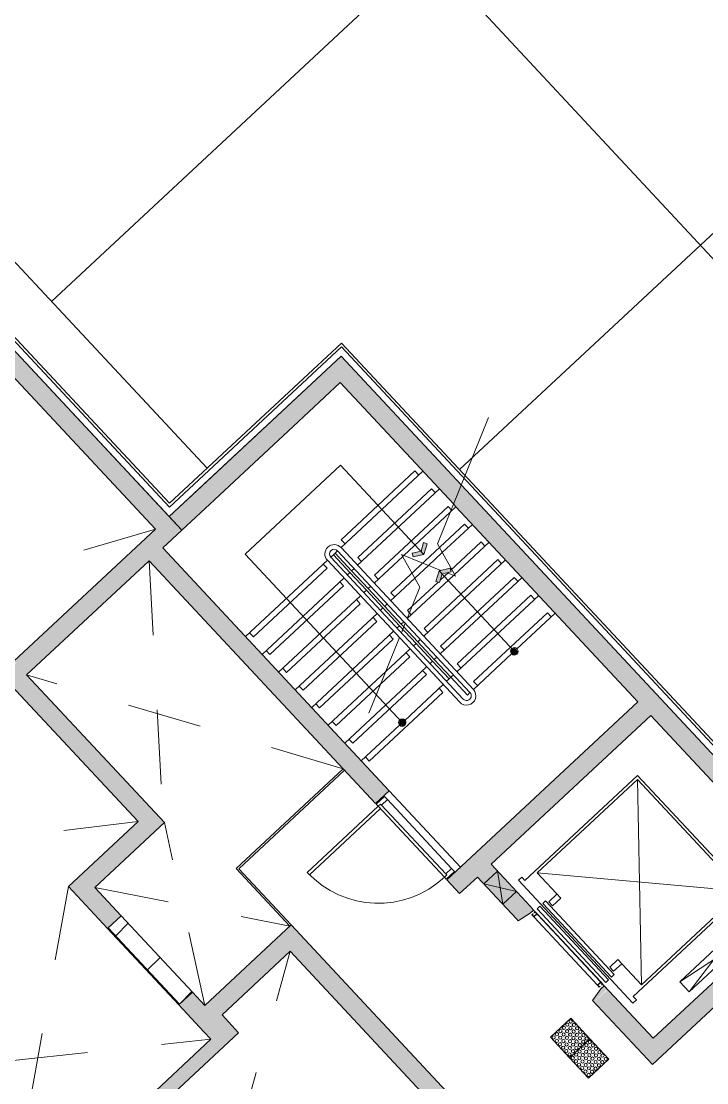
# Model space of a CAD drawing. Header units: millimetres. Extents: x -71377 to 516042, y -145869 to 441446.
# Drawn here: x 230359 to 237707, y 132414 to 143795 of the extents above; entities that cross this region are included whole.
import ezdxf

# ---------------------------------------------------------------- set-up
doc = ezdxf.new("R2010")
doc.units = ezdxf.units.MM
doc.header["$LTSCALE"] = 1000
doc.linetypes.add('_점선_S_', pattern=[1.6, 0.8, -0.8])
doc.linetypes.add('_점선_XS_', pattern=[1.15, 0.6, -0.55])
for name, color, linetype, lineweight in [('06', 6, 'Continuous', 5), ('A-detl', 7, 'Continuous', 5), ('A-door', 4, 'Continuous', 5), ('A-door-hdln', 8, 'Continuous', 5), ('A-fnsh', 5, 'Continuous', 5), ('A-furn-hdln', 8, '_점선_XS_', 5), ('A-hat', 251, 'Continuous', 5), ('A-insu', 251, 'Continuous', 5), ('A-mark-k', 7, 'Continuous', 5), ('A-strs', 7, 'Continuous', 5), ('A_bwall', 3, 'Continuous', 5), ('A_cwall', 2, 'Continuous', 5), ('A_fnsh-4', 4, 'Continuous', 5), ('AA_난간', 7, 'Continuous', 9), ('AA_논슬립', 252, 'Continuous', 5), ('AA_오픈', 8, '_점선_S_', 5), ('AA_점형블럭', 8, 'Continuous', 5), ('elev', 4, 'Continuous', 5), ('조경라인_dwg', 8, 'Continuous', 5)]:
    doc.layers.add(name, color=color, linetype=linetype, lineweight=lineweight)

# ---------------------------------------------------------------- blocks, each defined once
blk = doc.blocks.new('EV_15인승 - EV_15인승_1060x2100-6900322-지반층 배치도')
at = {"layer": 'A-furn-hdln'}
for p, q in [((950, 100), (950, -100)), ((1250, 100), (1250, -100))]:
    blk.add_line(p, q, dxfattribs=at)
at = {"layer": 'elev'}
for p, q in [((1250, 100), (950, -100)), ((1250, -100), (950, 100)), ((-405, -65), (-405, -50)), ((-405, -50), (-375, -50)), ((-402, -65), (-405, -65)), ((-405, -100), (-405, -85)), ((-405, -85), (-402, -85)), ((-375, -100), (-405, -100)), ((-378, -53), (-402, -53)), ((-402, -53), (-402, -65)), ((-402, -85), (-402, -97)), ((-402, -97), (-378, -97)), ((-378, -97), (-378, -53)), ((-375, -50), (625, -50)), ((-375, -50), (-375, -100)), ((-375, -100), (625, -100)), ((625, -50), (655, -50)), ((625, -50), (625, -100)), ((655, -100), (625, -100)), ((652, -53), (628, -53)), ((628, -53), (628, -97)), ((628, -97), (652, -97)), ((652, -65), (652, -53)), ((655, -65), (652, -65)), ((652, -97), (652, -85)), ((652, -85), (655, -85)), ((655, -50), (655, -65)), ((655, -85), (655, -100)), ((1025, -198), (-775, -198)), ((-775, -198), (-775, -248)), ((665, -135), (-415, -135)), ((-415, -135), (-415, -175)), ((-415, -175), (665, -175)), ((665, -219), (-415, -219)), ((-415, -219), (-415, -259)), ((665, -175), (665, -135)), ((665, -259), (665, -219)), ((1025, -248), (1025, -198)), ((-775, -248), (-725, -248)), ((-725, -248), (-725, -1898)), ((-415, -259), (665, -259)), ((-325, -278), (-385, -278)), ((-385, -278), (-385, -398)), ((-325, -398), (-325, -278)), ((635, -278), (575, -278)), ((575, -278), (575, -398)), ((635, -398), (635, -278)), ((975, -1898), (975, -248)), ((975, -248), (1025, -248)), ((-695, -1868), (-695, -398)), ((-695, -398), (-325, -398)), ((945, -398), (-695, -1868)), ((-695, -398), (945, -1868)), ((575, -398), (945, -398)), ((945, -398), (945, -1868)), ((-1100, -720), (-950, -720)), ((-950, -1580), (-1100, -720)), ((-1100, -1580), (-950, -720)), ((-1100, -1580), (-1100, -720)), ((-950, -720), (-950, -1580)), ((-950, -1580), (-1100, -1580)), ((-725, -1898), (975, -1898)), ((945, -1868), (-695, -1868))]:
    blk.add_line(p, q, dxfattribs=at)
blk = doc.blocks.new('외여닫이문 - _A_FSD_11x21_씰FL_20_레버형_-7572651-지반층 배치도')
at = {"layer": 'A-door'}
for p, q in [((485, 100), (485, 1140)), ((485, 1140), (520, 1140)), ((520, 100), (520, 1140)), ((-520, 100), (-550, 100)), ((-550, 100), (-550, -20)), ((-520, 65), (-520, 100)), ((-505, 65), (-520, 65)), ((-505, -20), (-505, 65)), ((485, 100), (520, 100)), ((520, 65), (505, 65)), ((505, 65), (505, -20)), ((520, 100), (520, 65)), ((550, 100), (520, 100)), ((550, -20), (550, 100)), ((-550, -20), (-505, -20)), ((505, -20), (550, -20))]:
    blk.add_line(p, q, dxfattribs=at)
at = {"layer": 'A-door-hdln'}
for p, q in [((520, 100), (-520, 100)), ((505, 65), (-505, 65)), ((505, -20), (-505, -20))]:
    blk.add_line(p, q, dxfattribs=at)
blk.add_arc((520, 100), 1040, 90, 180, dxfattribs=at)
blk = doc.blocks.new('점자블럭_원형_개수_ - 점자블럭_원형_개수_-4199367-지반층 배치도')
at = {"layer": 'AA_점형블럭'}
for p, q in [((300, 300), (0, 300)), ((0, 300), (0, 0)), ((300, 0), (300, 300)), ((600, 300), (300, 300)), ((300, 300), (300, 0)), ((600, 0), (600, 300)), ((0, 0), (300, 0)), ((300, 0), (600, 0))]:
    blk.add_line(p, q, dxfattribs=at)
for centre, start, end in [((25, 275), 360, 180), ((25, 275), 45, 180), ((25, 275), 360, 180), ((25, 275), 45, 180), ((25, 275), 180, 360), ((25, 275), 180, 225), ((25, 275), 180, 360), ((25, 275), 180, 225), ((25, 225), 360, 180), ((25, 225), 45, 180), ((25, 225), 0, 180), ((25, 225), 45, 180), ((25, 275), 255, 330), ((25, 275), 255, 330), ((75, 275), 0, 180), ((75, 275), 0, 180), ((75, 275), 0, 180), ((75, 275), 0, 180), ((75, 275), 180, 360), ((75, 275), 180, 360), ((75, 275), 180, 360), ((75, 275), 180, 360), ((75, 225), 0, 180), ((75, 225), 0, 180), ((75, 225), 0, 180), ((75, 225), 0, 180), ((125, 275), 0, 180), ((125, 275), 0, 180), ((125, 275), 360, 180), ((125, 275), 0, 180), ((125, 275), 180, 360), ((125, 275), 180, 360), ((125, 275), 180, 360), ((125, 275), 180, 360), ((125, 225), 360, 180), ((125, 225), 0, 180), ((125, 225), 360, 180), ((125, 225), 0, 180), ((175, 275), 360, 180), ((175, 275), 0, 180), ((175, 275), 360, 180), ((175, 275), 0, 180), ((175, 275), 180, 360), ((175, 275), 180, 360), ((175, 275), 180, 360), ((175, 275), 180, 360), ((175, 225), 360, 180), ((175, 225), 0, 180), ((175, 225), 360, 180), ((175, 225), 0, 180), ((225, 275), 360, 180), ((225, 275), 0, 180), ((225, 275), 360, 180), ((225, 275), 0, 180), ((225, 275), 180, 360), ((225, 275), 180, 360), ((225, 275), 180, 360), ((225, 275), 180, 360), ((225, 225), 0, 180), ((225, 225), 0, 180), ((225, 225), 360, 180), ((225, 225), 0, 180), ((275, 275), 0, 180), ((275, 275), 0, 180), ((275, 275), 360, 180), ((275, 275), 0, 180), ((275, 275), 180, 360), ((275, 275), 180, 360), ((275, 275), 180, 360), ((275, 275), 180, 360), ((275, 225), 360, 180), ((275, 225), 0, 180), ((275, 225), 360, 180), ((275, 225), 0, 180), ((325, 275), 360, 180), ((325, 275), 0, 180), ((325, 275), 0, 180), ((325, 275), 0, 180), ((325, 275), 180, 360), ((325, 275), 180, 360), ((325, 275), 180, 360), ((325, 275), 180, 360), ((325, 225), 360, 180), ((325, 225), 0, 180), ((325, 225), 360, 180), ((325, 225), 0, 180), ((375, 275), 0, 180), ((375, 275), 0, 180), ((375, 275), 0, 180), ((375, 275), 0, 180), ((375, 275), 180, 360), ((375, 275), 180, 360), ((375, 275), 180, 360), ((375, 275), 180, 360), ((375, 225), 360, 180), ((375, 225), 0, 180), ((375, 225), 0, 180), ((375, 225), 0, 180), ((425, 275), 0, 180), ((425, 275), 0, 180), ((425, 275), 360, 180), ((425, 275), 0, 180), ((425, 275), 180, 360), ((425, 275), 180, 360), ((425, 275), 180, 360), ((425, 275), 180, 360), ((425, 225), 0, 180), ((425, 225), 0, 180), ((425, 225), 0, 180), ((425, 225), 0, 180), ((475, 275), 0, 180), ((475, 275), 0, 180), ((475, 275), 360, 180), ((475, 275), 360, 180), ((475, 275), 180, 360), ((475, 275), 180, 360), ((475, 275), 180, 360), ((475, 275), 180, 360), ((475, 225), 360, 180), ((475, 225), 0, 180), ((475, 225), 0, 180), ((475, 225), 0, 180), ((525, 275), 0, 180), ((525, 275), 0, 180), ((525, 275), 360, 180), ((525, 275), 0, 180), ((525, 275), 180, 360), ((525, 275), 180, 360), ((525, 275), 180, 360), ((525, 275), 180, 360), ((525, 225), 360, 180), ((525, 225), 0, 180), ((525, 225), 360, 180), ((525, 225), 0, 180), ((575, 275), 0, 180), ((575, 275), 0, 180), ((575, 275), 360, 180), ((575, 275), 0, 180), ((575, 275), 180, 360), ((575, 275), 180, 360), ((575, 275), 180, 360), ((575, 275), 180, 360), ((575, 225), 360, 180), ((575, 225), 0, 180), ((575, 225), 0, 180), ((575, 225), 0, 180), ((25, 225), 180, 360), ((25, 225), 180, 225), ((25, 225), 180, 360), ((25, 225), 180, 225), ((25, 175), 360, 180), ((25, 175), 45, 180), ((25, 175), 360, 180), ((25, 175), 45, 180), ((25, 175), 180, 360), ((25, 175), 180, 225), ((25, 175), 180, 360), ((25, 175), 180, 225), ((25, 125), 360, 180), ((25, 125), 0, 180), ((25, 125), 360, 180), ((25, 125), 0, 180), ((25, 125), 180, 360), ((25, 125), 180, 240), ((25, 125), 180, 360), ((25, 125), 180, 240), ((25, 225), 255, 330), ((25, 225), 255, 330), ((25, 175), 255, 330), ((25, 175), 255, 330), ((25, 125), 270, 345), ((25, 125), 270, 345), ((75, 225), 180, 360), ((75, 225), 180, 360), ((75, 225), 180, 360), ((75, 225), 180, 360), ((75, 175), 0, 180), ((75, 175), 0, 180), ((75, 175), 0, 180), ((75, 175), 0, 180), ((75, 175), 180, 360), ((75, 175), 180, 360), ((75, 175), 180, 360), ((75, 175), 180, 360), ((75, 125), 360, 180), ((75, 125), 0, 180), ((75, 125), 0, 180), ((75, 125), 0, 180), ((75, 125), 180, 360), ((75, 125), 180, 360), ((75, 125), 180, 360), ((75, 125), 180, 360), ((125, 175), 360, 180), ((125, 175), 180, 360), ((125, 225), 180, 360), ((125, 225), 180, 360), ((125, 225), 180, 360), ((125, 225), 180, 360), ((125, 175), 0, 180), ((125, 175), 360, 180), ((125, 175), 0, 180), ((125, 175), 180, 360), ((125, 175), 180, 360), ((125, 175), 180, 360), ((125, 125), 360, 180), ((125, 125), 0, 180), ((125, 125), 360, 180), ((125, 125), 0, 180), ((125, 125), 180, 360), ((125, 125), 180, 360), ((125, 125), 180, 360), ((125, 125), 180, 360), ((175, 225), 180, 360), ((175, 225), 180, 360), ((175, 225), 180, 360), ((175, 225), 180, 360), ((175, 175), 360, 180), ((175, 175), 0, 180), ((175, 175), 360, 180), ((175, 175), 0, 180), ((175, 175), 180, 360), ((175, 175), 180, 360), ((175, 175), 180, 360), ((175, 175), 180, 360), ((175, 125), 360, 180), ((175, 125), 0, 180), ((175, 125), 360, 180), ((175, 125), 0, 180), ((175, 125), 180, 360), ((175, 125), 180, 360), ((175, 125), 180, 360), ((175, 125), 180, 360), ((225, 125), 0, 180), ((225, 125), 180, 360), ((225, 225), 180, 360), ((225, 225), 180, 360), ((225, 225), 180, 360), ((225, 225), 180, 360), ((225, 175), 360, 180), ((225, 175), 0, 180), ((225, 175), 360, 180), ((225, 175), 0, 180), ((225, 175), 180, 360), ((225, 175), 180, 360), ((225, 175), 180, 360), ((225, 175), 180, 360), ((225, 125), 360, 180), ((225, 125), 0, 180), ((225, 125), 360, 180), ((225, 125), 180, 360), ((225, 125), 180, 360), ((225, 125), 180, 360), ((275, 125), 360, 180), ((275, 125), 0, 180), ((275, 225), 180, 360), ((275, 225), 180, 360), ((275, 225), 180, 360), ((275, 225), 180, 360), ((275, 175), 360, 180), ((275, 175), 0, 180), ((275, 175), 0, 180), ((275, 175), 0, 180), ((275, 175), 180, 360), ((275, 175), 180, 360), ((275, 175), 180, 360), ((275, 175), 180, 360), ((275, 125), 0, 180), ((275, 125), 0, 180), ((275, 125), 180, 360), ((275, 125), 180, 360), ((275, 125), 180, 360), ((275, 125), 180, 360), ((325, 175), 0, 180), ((325, 175), 180, 360), ((325, 125), 0, 180), ((325, 125), 15, 180), ((325, 125), 180, 360), ((325, 225), 180, 360), ((325, 225), 180, 360), ((325, 225), 180, 360), ((325, 225), 180, 360), ((325, 175), 0, 180), ((325, 175), 0, 180), ((325, 175), 0, 180), ((325, 175), 180, 360), ((325, 175), 180, 360), ((325, 175), 180, 360), ((325, 125), 360, 180), ((325, 125), 15, 180), ((325, 125), 180, 360), ((325, 125), 180, 270), ((325, 125), 180, 270), ((325, 125), 300, 330), ((325, 125), 300, 330), ((375, 175), 0, 180), ((375, 175), 0, 180), ((375, 125), 0, 180), ((375, 125), 360, 180), ((375, 125), 180, 270), ((375, 225), 180, 360), ((375, 225), 180, 360), ((375, 225), 180, 360), ((375, 225), 180, 360), ((375, 175), 0, 180), ((375, 175), 0, 180), ((375, 175), 180, 360), ((375, 175), 180, 360), ((375, 175), 180, 360), ((375, 175), 180, 360), ((375, 125), 15, 180), ((375, 125), 15, 180), ((375, 125), 180, 360), ((375, 125), 180, 270), ((375, 125), 180, 360), ((375, 125), 300, 330), ((375, 125), 300, 330), ((425, 175), 0, 180), ((425, 175), 0, 180), ((425, 125), 0, 180), ((425, 125), 15, 180), ((425, 125), 0, 180), ((425, 125), 180, 360), ((425, 225), 180, 360), ((425, 225), 180, 360), ((425, 225), 180, 360), ((425, 225), 180, 360), ((425, 175), 0, 180), ((425, 175), 360, 180), ((425, 175), 180, 360), ((425, 175), 180, 360), ((425, 175), 180, 360), ((425, 175), 180, 360), ((425, 125), 15, 180), ((425, 125), 180, 270), ((425, 125), 180, 360), ((425, 125), 180, 270), ((425, 125), 300, 330), ((425, 125), 300, 330), ((475, 175), 180, 360), ((475, 225), 180, 360), ((475, 225), 180, 360), ((475, 225), 180, 360), ((475, 225), 180, 360), ((475, 175), 0, 180), ((475, 175), 0, 180), ((475, 175), 360, 180), ((475, 175), 0, 180), ((475, 175), 180, 360), ((475, 175), 180, 360), ((475, 175), 180, 360), ((475, 125), 360, 180), ((475, 125), 15, 180), ((475, 125), 360, 180), ((475, 125), 15, 180), ((475, 125), 180, 360), ((475, 125), 180, 270), ((475, 125), 180, 360), ((475, 125), 180, 270), ((475, 125), 300, 330), ((475, 125), 300, 330), ((525, 125), 180, 360), ((525, 125), 180, 270), ((525, 225), 180, 360), ((525, 225), 180, 360), ((525, 225), 180, 360), ((525, 225), 180, 360), ((525, 175), 360, 180), ((525, 175), 0, 180), ((525, 175), 0, 180), ((525, 175), 0, 180), ((525, 175), 180, 360), ((525, 175), 180, 360), ((525, 175), 180, 360), ((525, 175), 180, 360), ((525, 125), 0, 180), ((525, 125), 15, 180), ((525, 125), 0, 180), ((525, 125), 15, 180), ((525, 125), 180, 360), ((525, 125), 180, 270), ((525, 125), 300, 330), ((525, 125), 300, 330), ((575, 125), 180, 270), ((575, 225), 180, 360), ((575, 225), 180, 360), ((575, 225), 180, 360), ((575, 225), 180, 360), ((575, 175), 360, 180), ((575, 175), 0, 180), ((575, 175), 0, 180), ((575, 175), 0, 180), ((575, 175), 180, 360), ((575, 175), 180, 360), ((575, 175), 180, 360), ((575, 175), 180, 360), ((575, 125), 0, 180), ((575, 125), 15, 180), ((575, 125), 360, 180), ((575, 125), 15, 180), ((575, 125), 180, 360), ((575, 125), 180, 270), ((575, 125), 180, 360), ((575, 125), 300, 330), ((575, 125), 300, 330), ((25, 25), 360, 180), ((25, 25), 0, 180), ((25, 25), 360, 180), ((25, 25), 0, 180), ((25, 25), 180, 360), ((25, 25), 180, 360), ((25, 25), 180, 360), ((25, 25), 180, 360), ((25, 75), 360, 180), ((25, 75), 0, 180), ((25, 75), 360, 180), ((25, 75), 0, 180), ((25, 75), 180, 360), ((25, 75), 180, 345), ((25, 75), 180, 360), ((25, 75), 180, 345), ((75, 25), 360, 180), ((75, 25), 0, 180), ((75, 25), 0, 180), ((75, 25), 0, 180), ((75, 25), 180, 360), ((75, 25), 180, 360), ((75, 25), 180, 360), ((75, 25), 180, 360), ((75, 75), 360, 180), ((75, 75), 0, 180), ((75, 75), 360, 180), ((75, 75), 0, 180), ((75, 75), 180, 360), ((75, 75), 180, 360), ((75, 75), 180, 360), ((75, 75), 180, 360), ((125, 25), 360, 180), ((125, 25), 0, 180), ((125, 25), 360, 180), ((125, 25), 0, 180), ((125, 25), 180, 360), ((125, 25), 180, 360), ((125, 25), 180, 360), ((125, 25), 180, 360), ((125, 75), 360, 180), ((125, 75), 0, 180), ((125, 75), 360, 180), ((125, 75), 0, 180), ((125, 75), 180, 360), ((125, 75), 180, 360), ((125, 75), 180, 360), ((125, 75), 180, 360), ((175, 25), 360, 180), ((175, 25), 360, 180), ((175, 25), 180, 360), ((175, 25), 180, 360), ((175, 75), 360, 180), ((175, 75), 0, 180), ((175, 75), 360, 180), ((175, 75), 0, 180), ((175, 75), 180, 360), ((175, 75), 180, 360), ((175, 75), 180, 360), ((175, 75), 180, 360), ((175, 25), 120, 150), ((175, 25), 120, 150), ((175, 25), 210, 360), ((175, 25), 210, 360), ((175, 25), 0, 60), ((175, 25), 0, 60), ((225, 75), 360, 180), ((225, 25), 360, 180), ((225, 25), 360, 180), ((225, 25), 180, 360), ((225, 25), 180, 360), ((225, 75), 0, 180), ((225, 75), 0, 180), ((225, 75), 0, 180), ((225, 75), 180, 360), ((225, 75), 180, 360), ((225, 75), 180, 360), ((225, 75), 180, 360), ((225, 25), 120, 150), ((225, 25), 120, 150), ((225, 25), 210, 360), ((225, 25), 210, 360), ((225, 25), 0, 60), ((225, 25), 0, 60), ((275, 75), 360, 180), ((275, 25), 0, 180), ((275, 25), 0, 180), ((275, 25), 180, 360), ((275, 25), 180, 360), ((275, 75), 0, 180), ((275, 75), 0, 180), ((275, 75), 0, 180), ((275, 75), 180, 360), ((275, 75), 180, 360), ((275, 75), 180, 360), ((275, 75), 180, 360), ((275, 25), 120, 150), ((275, 25), 120, 150), ((275, 25), 210, 360), ((275, 25), 210, 360), ((275, 25), 0, 60), ((275, 25), 0, 60), ((325, 75), 180, 270), ((325, 25), 360, 180), ((325, 25), 15, 180), ((325, 25), 360, 180), ((325, 25), 15, 180), ((325, 25), 180, 360), ((325, 25), 180, 270), ((325, 25), 180, 360), ((325, 25), 180, 270), ((325, 75), 360, 180), ((325, 75), 15, 180), ((325, 75), 0, 180), ((325, 75), 15, 180), ((325, 75), 180, 360), ((325, 75), 180, 360), ((325, 75), 180, 270), ((325, 75), 300, 330), ((325, 75), 300, 330), ((325, 25), 300, 330), ((325, 25), 300, 330), ((375, 75), 180, 360), ((375, 75), 180, 270), ((375, 75), 180, 360), ((375, 25), 0, 180), ((375, 25), 15, 180), ((375, 25), 0, 180), ((375, 25), 15, 180), ((375, 25), 180, 360), ((375, 25), 180, 270), ((375, 25), 180, 360), ((375, 25), 180, 270), ((375, 75), 360, 180), ((375, 75), 15, 180), ((375, 75), 360, 180), ((375, 75), 15, 180), ((375, 75), 180, 270), ((375, 75), 300, 330), ((375, 75), 300, 330), ((375, 25), 300, 330), ((375, 25), 300, 330), ((425, 75), 0, 180), ((425, 75), 15, 180), ((425, 75), 0, 180), ((425, 75), 15, 180), ((425, 25), 0, 180), ((425, 25), 15, 180), ((425, 25), 0, 180), ((425, 25), 15, 180), ((425, 25), 180, 360), ((425, 25), 180, 270), ((425, 25), 180, 360), ((425, 25), 180, 270), ((425, 75), 180, 360), ((425, 75), 180, 270), ((425, 75), 180, 360), ((425, 75), 180, 270), ((425, 75), 300, 330), ((425, 75), 300, 330), ((425, 25), 300, 330), ((425, 25), 300, 330), ((475, 25), 360, 180), ((475, 25), 15, 180), ((475, 25), 360, 180), ((475, 25), 15, 180), ((475, 25), 180, 360), ((475, 25), 180, 270), ((475, 25), 180, 360), ((475, 25), 180, 270), ((475, 75), 0, 180), ((475, 75), 15, 180), ((475, 75), 360, 180), ((475, 75), 15, 180), ((475, 75), 180, 360), ((475, 75), 180, 270), ((475, 75), 180, 360), ((475, 75), 180, 270), ((475, 75), 300, 330), ((475, 75), 300, 330), ((475, 25), 300, 330), ((475, 25), 300, 330), ((525, 75), 15, 180), ((525, 75), 15, 180), ((525, 75), 180, 360), ((525, 25), 360, 180), ((525, 25), 15, 180), ((525, 25), 360, 180), ((525, 25), 15, 180), ((525, 25), 180, 360), ((525, 25), 180, 270), ((525, 25), 180, 360), ((525, 25), 180, 270), ((525, 75), 0, 180), ((525, 75), 0, 180), ((525, 75), 180, 360), ((525, 75), 180, 270), ((525, 75), 180, 270), ((525, 75), 300, 330), ((525, 75), 300, 330), ((525, 25), 300, 330), ((525, 25), 300, 330), ((575, 25), 0, 180), ((575, 25), 15, 180), ((575, 25), 0, 180), ((575, 25), 15, 180), ((575, 25), 180, 360), ((575, 25), 180, 270), ((575, 25), 180, 360), ((575, 25), 180, 270), ((575, 75), 0, 180), ((575, 75), 15, 180), ((575, 75), 0, 180), ((575, 75), 15, 180), ((575, 75), 180, 360), ((575, 75), 180, 270), ((575, 75), 180, 360), ((575, 75), 180, 270), ((575, 75), 300, 330), ((575, 75), 300, 330), ((575, 25), 300, 330), ((575, 25), 300, 330)]:
    blk.add_arc(centre, 17.5, start, end, dxfattribs=at)
blk = doc.blocks.new('조경라인_dwg-6847807-지반층 배치도')
at = {"layer": '06'}
blk.add_arc((235001, 136061), 10000, 35.7045, 136.7871, dxfattribs=at)
blk = doc.blocks.new('계단진행_난간_Non Slip - 계단진행_난간_Non Slip-3375518-지반층 배치도')
at = {"layer": 'AA_난간'}
for p, q in [((700, 0), (700, -2080)), ((750, -2080), (750, 0)), ((850, 0), (850, -2080)), ((900, -2080), (900, 0))]:
    blk.add_line(p, q, dxfattribs=at)
for centre, radius, start, end in [((800, 0), 100, 360, 180), ((800, 0), 50, 0, 180), ((800, -2080), 100, 180, 0), ((800, -2080), 50, 180, 0)]:
    blk.add_arc(centre, radius, start, end, dxfattribs=at)
at = {"layer": 'AA_논슬립'}
for p, q in [((-440, -60), (-440, 0)), ((960, 60), (2040, 60)), ((960, 0), (960, 60)), ((2040, 60), (2040, 0)), ((640, -60), (-440, -60)), ((640, 0), (640, -60)), ((960, -200), (2040, -200)), ((960, -260), (960, -200)), ((2040, -200), (2040, -260)), ((-440, -320), (-440, -260)), ((640, -320), (-440, -320)), ((640, -260), (640, -320)), ((-440, -580), (-440, -520)), ((640, -520), (640, -580)), ((960, -460), (2040, -460)), ((960, -520), (960, -460)), ((2040, -460), (2040, -520)), ((640, -580), (-440, -580)), ((-440, -840), (-440, -780)), ((640, -780), (640, -840)), ((960, -720), (2040, -720)), ((960, -780), (960, -720)), ((2040, -720), (2040, -780)), ((640, -840), (-440, -840)), ((960, -980), (1408, -980)), ((960, -1040), (960, -980)), ((1441, -980), (1559, -980)), ((1592, -980), (2040, -980)), ((2040, -980), (2040, -1040)), ((-440, -1100), (-440, -1040)), ((640, -1100), (-440, -1100)), ((640, -1040), (640, -1100)), ((960, -1240), (2040, -1240)), ((960, -1300), (960, -1240)), ((2040, -1240), (2040, -1300)), ((-440, -1360), (-440, -1300)), ((640, -1360), (-440, -1360)), ((640, -1300), (640, -1360)), ((-440, -1620), (-440, -1560)), ((640, -1560), (640, -1620)), ((960, -1500), (2040, -1500)), ((960, -1560), (960, -1500)), ((2040, -1500), (2040, -1560)), ((640, -1620), (-440, -1620)), ((-440, -1880), (-440, -1820)), ((640, -1820), (640, -1880)), ((960, -1760), (2040, -1760)), ((960, -1820), (960, -1760)), ((2040, -1760), (2040, -1820)), ((640, -1880), (-440, -1880)), ((960, -2020), (2040, -2020)), ((960, -2080), (960, -2020)), ((2040, -2020), (2040, -2080))]:
    blk.add_line(p, q, dxfattribs=at)
blk = doc.blocks.new('계단 경로1 - 계단 경로 _양방향_-3375517-지반층 배치도')
at = {"layer": 'A-detl', "lineweight": 9}
for points in [[(-1389, 1296), (-1329, 1400), (-1389, 1504), (-1424, 1484), (-1375, 1400), (-1424, 1316)], [(-994, 1316), (-1043, 1400), (-994, 1484), (-1029, 1504), (-1089, 1400), (-1029, 1296)], [(111, 1365), (131, 1400), (119, 1428), (63, 1428), (56, 1380), (71, 1365)], [(-130, -10), (-141, 28), (-189, 35), (-208, 10), (-189, -35), (-159, -39)]]:
    blk.add_hatch(color=256, dxfattribs=at).paths.add_polyline_path(points)
for p, q in [((-1389, 1504), (-1424, 1484)), ((-1375, 1400), (-1424, 1484)), ((-1329, 1400), (-1389, 1504)), ((-1089, 1400), (-1029, 1504)), ((-1043, 1400), (-994, 1484)), ((-1029, 1504), (-994, 1484)), ((-2639, 1400), (-1329, 1400)), ((-2639, 0), (-2639, 1400)), ((-1375, 1400), (-1424, 1316)), ((-1329, 1400), (-1389, 1296)), ((91, 1400), (-1089, 1400)), ((-1089, 1400), (-1029, 1296)), ((-1043, 1400), (-994, 1316)), ((-1389, 1296), (-1424, 1316)), ((-1029, 1296), (-994, 1316)), ((-169, 0), (-2639, 0))]:
    blk.add_line(p, q, dxfattribs=at)
for centre, start, end in [((91, 1400), 360, 180), ((91, 1400), 180, 360), ((-169, 0), 360, 180), ((-169, 0), 180, 360)]:
    blk.add_arc(centre, 40, start, end, dxfattribs=at)

msp = doc.modelspace()

# ---------------------------------------------------------------- hatches: boundary and pattern name
at = {"layer": 'A-hat'}
for points in [[(231670.1, 138485.8), (231816.3, 138622.2), (229373.3, 141242), (229227.1, 141105.6), (230927.3, 139282.4)], [(233273, 139450.2), (233923.9, 140057.2), (233787.5, 140203.5), (233136.6, 139596.5)], [(237039.4, 136423), (237185.7, 136559.4), (233923.9, 140057.2), (233777.6, 139920.8), (236969.4, 136498.1)], [(232380.7, 138618.2), (233273, 139450.2), (233136.6, 139596.5), (232244.3, 138764.5)], [(231944.5, 138484.8), (232080.9, 138338.6), (232380.7, 138618.2), (232244.3, 138764.5)], [(231798.2, 138348.4), (231944.5, 138484.8), (231816.3, 138622.2), (231670.1, 138485.8), (231764.4, 138384.7)], [(231566.6, 137859), (232080.9, 138338.6), (231944.5, 138484.8), (231430.2, 138005.3)], [(234157.7, 135407.6), (234304, 135544), (231876.1, 138147.6), (231729.8, 138011.2), (233640.3, 135962.5)], [(230417, 136787), (231566.6, 137859), (231430.2, 138005.3), (230280.6, 136933.3), (230345.1, 136864.1)], [(231610.9, 135213.5), (231757.2, 135349.9), (230301.1, 136911.3), (230154.8, 136775), (230417, 136493.8)], [(234991.6, 134513.4), (237039.4, 136423), (236969.4, 136498.1), (234921.6, 134588.5)], [(237105.8, 136351.8), (237252, 136488.2), (237185.7, 136559.4), (237039.4, 136423)], [(238981.3, 134340.6), (239127.5, 134477), (237252, 136488.2), (237105.8, 136351.8), (238860.5, 134470.1)], [(235058, 134442.2), (237105.8, 136351.8), (237039.4, 136423), (234991.6, 134513.4)], [(231147.6, 134508), (231893.6, 135203.6), (231757.2, 135349.9), (231011.2, 134654.3)], [(235248.1, 134619.5), (235667.5, 134169.7), (235813.8, 134306.1), (235394.4, 134755.9)], [(231284.3, 134068.1), (231430.6, 134204.5), (231011.2, 134654.3), (230864.9, 134517.9), (231147.6, 134214.7)], [(237123.6, 132608.3), (238981.3, 134340.6), (238844.9, 134486.8), (236987.2, 132754.6)], [(232463.8, 133096.5), (233389, 133959.2), (233252.6, 134105.5), (232327.4, 133242.8), (232422.5, 133140.8)], [(235970.7, 130897.4), (236117, 131033.8), (233389, 133959.2), (233242.7, 133822.8), (235843.5, 131033.8)], [(236987.2, 132754.6), (237133.5, 132891), (236645.9, 133413.9), (236499.6, 133277.5), (236951.2, 132793.2)], [(232317.6, 132960.1), (232463.8, 133096.5), (232194.4, 133385.4), (232054, 133242.8)], [(232494.9, 132769.9), (232688.7, 132950.7), (232511.4, 133140.8), (232317.6, 132960.1), (232473.2, 132793.2)], [(231423.5, 131770.8), (232494.9, 132769.9), (232392.6, 132879.6), (231321.2, 131880.5)]]:
    msp.add_hatch(color=256, dxfattribs=at).paths.add_polyline_path(points)
h = msp.add_hatch(color=256, dxfattribs=at)
h.paths.add_polyline_path([(236499.6, 133277.5), (236640.1, 133420), (236608.3, 133454.1), (236567.4, 133413.9), (236482.5, 133295.8)])
h.paths.add_polyline_path([(235684.6, 134151.5), (235851.3, 134265.9), (235813.8, 134306.1), (235667.6, 134169.7)])
h = msp.add_hatch(dxfattribs=at)
h.set_pattern_fill('FP_12', color=256, scale=1000, style=0, pattern_type=2)
h.set_pattern_definition([(45, (165969.5, 243949.9), (-353.5534, 353.5534), [])])
h.paths.add_polyline_path([(232055.5, 133255.8), (232194.4, 133385.4), (231430.6, 134204.5), (231291.7, 134074.9), (231764.4, 133568)])

# ---------------------------------------------------------------- linework, layer by layer
at = {"layer": 'A-fnsh'}
for p, q in [((237639.2, 141395.6), (253911.8, 156570.1)), ((231774, 147685.2), (253120.6, 124793.9)), ((230684.2, 140789.4), (234706.6, 144540.4)), ((227751.6, 143934.2), (232351.6, 139001.3)), ((237639.2, 141395.6), (235057.5, 138988.1)), ((233823.6, 135765.9), (232690, 134708.9)), ((235067.8, 134724.9), (234304, 135544)), ((236608.3, 133454.1), (235851.3, 134265.9)), ((231284.3, 134068.1), (232048.2, 133249))]:
    msp.add_line(p, q, dxfattribs=at)
at = {"layer": 'A-insu'}
for p, q in [((229236.9, 141388.3), (231944.5, 138484.8)), ((231944.5, 138484.8), (233787.5, 140203.5))]:
    msp.add_line(p, q, dxfattribs=at)
at = {"layer": 'A-mark-k'}
for p, q in [((235366, 139546.3), (234819, 138192.3)), ((234819, 138192.3), (235015.1, 137843.5)), ((234435.6, 138077.6), (234631.7, 137728.8)), ((234858, 137907), (234435.6, 138077.6)), ((235015.1, 137843.5), (234922.6, 137880.8)), ((234631.7, 137728.8), (234495.4, 137391.5)), ((234474.8, 137340.3), (234433.4, 137238)), ((234412.8, 137186.9), (234084.7, 136374.8))]:
    msp.add_line(p, q, dxfattribs=at)
at = {"layer": 'A-strs'}
for p, q in [((233786.6, 138151.6), (234664.2, 138970)), ((233786.6, 138151.6), (234664.2, 138970)), ((233963.9, 137961.5), (234841.5, 138779.9)), ((233963.9, 137961.5), (234841.5, 138779.9)), ((234459.4, 138068), (234955.8, 138531)), ((234459.4, 138068), (234955.8, 138531)), ((234955.8, 138531), (235018.8, 138589.7)), ((234955.8, 138531), (235018.8, 138589.7)), ((235018.8, 138589.7), (234991.4, 138619.1)), ((234872.3, 138097.6), (235196.2, 138399.6)), ((234872.3, 138097.6), (235196.2, 138399.6)), ((235003.4, 137864.3), (235373.5, 138209.4)), ((235003.4, 137864.3), (235373.5, 138209.4)), ((233704.3, 138074.9), (233676.9, 138049.3)), ((233704.3, 138074.9), (233676.9, 138049.3)), ((233704.3, 138074.9), (233722.6, 138092)), ((233704.3, 138074.9), (233881.6, 137884.8)), ((233722.6, 138092), (233750, 138117.5)), ((233722.6, 138092), (233750, 138117.5)), ((233899.9, 137901.8), (233722.6, 138092)), ((234141.2, 137771.3), (234447.3, 138056.8)), ((234141.2, 137771.3), (234447.3, 138056.8)), ((234447.3, 138056.8), (234459.4, 138068)), ((234447.3, 138056.8), (234459.4, 138068)), ((234725.4, 137960.5), (234872.3, 138097.6)), ((234725.4, 137960.5), (234872.3, 138097.6)), ((233640.3, 138015.2), (232762.7, 137196.8)), ((233640.3, 138015.2), (232762.7, 137196.8)), ((234578.4, 137823.5), (234725.4, 137960.5)), ((234578.4, 137823.5), (234725.4, 137960.5)), ((234673.2, 137200.9), (235550.8, 138019.3)), ((234673.2, 137200.9), (235550.8, 138019.3)), ((233881.6, 137884.8), (233854.2, 137859.2)), ((233881.6, 137884.8), (233854.2, 137859.2)), ((233881.6, 137884.8), (234058.9, 137694.6)), ((233899.9, 137901.8), (233927.3, 137927.4)), ((233899.9, 137901.8), (233927.3, 137927.4)), ((234077.2, 137711.7), (233899.9, 137901.8)), ((234495.9, 137391), (234991.3, 137853.1)), ((234495.9, 137391), (234991.3, 137853.1)), ((234850.5, 137010.7), (235728.1, 137829.1)), ((234850.5, 137010.7), (235728.1, 137829.1)), ((234991.3, 137853.1), (235003.4, 137864.3)), ((234991.3, 137853.1), (235003.4, 137864.3)), ((233817.6, 137825.1), (232940, 137006.7)), ((233817.6, 137825.1), (232940, 137006.7)), ((234077.2, 137711.7), (234104.7, 137737.2)), ((234077.2, 137711.7), (234104.7, 137737.2)), ((234318.5, 137581.2), (234578.4, 137823.5)), ((234318.5, 137581.2), (234578.4, 137823.5)), ((233994.9, 137634.9), (233117.3, 136816.5)), ((233994.9, 137634.9), (233117.3, 136816.5)), ((234058.9, 137694.6), (234031.5, 137669)), ((234058.9, 137694.6), (234031.5, 137669)), ((234058.9, 137694.6), (234236.3, 137504.5)), ((234254.5, 137521.5), (234077.2, 137711.7)), ((235027.8, 136820.6), (235905.4, 137639)), ((235027.8, 136820.6), (235905.4, 137639)), ((234236.3, 137504.5), (234208.8, 137478.9)), ((234236.3, 137504.5), (234208.8, 137478.9)), ((234236.3, 137504.5), (234413.6, 137314.3)), ((234254.5, 137521.5), (234282, 137547.1)), ((234254.5, 137521.5), (234282, 137547.1)), ((234431.9, 137331.4), (234254.5, 137521.5)), ((234172.3, 137444.8), (233294.6, 136626.4)), ((234172.3, 137444.8), (233294.6, 136626.4)), ((235667.4, 137061.5), (236082.8, 137448.8)), ((235667.4, 137061.5), (236082.8, 137448.8)), ((234413.6, 137314.3), (234386.2, 137288.7)), ((234413.6, 137314.3), (234386.2, 137288.7)), ((234413.6, 137314.3), (234590.9, 137124.2)), ((234431.9, 137331.4), (234459.3, 137356.9)), ((234431.9, 137331.4), (234459.3, 137356.9)), ((234459.3, 137302), (234431.9, 137331.4)), ((234609.2, 137141.2), (234459.3, 137302)), ((234349.6, 137254.6), (233472, 136436.2)), ((234349.6, 137254.6), (233472, 136436.2)), ((234609.2, 137141.2), (234636.6, 137166.8)), ((234609.2, 137141.2), (234636.6, 137166.8)), ((234526.9, 137064.5), (233649.3, 136246.1)), ((234526.9, 137064.5), (233649.3, 136246.1)), ((234590.9, 137124.2), (234563.5, 137098.6)), ((234590.9, 137124.2), (234563.5, 137098.6)), ((234590.9, 137124.2), (234768.2, 136934)), ((234786.5, 136951.1), (234609.2, 137141.2)), ((234768.2, 136934), (234740.8, 136908.4)), ((234768.2, 136934), (234740.8, 136908.4)), ((234768.2, 136934), (234945.5, 136743.9)), ((234786.5, 136951.1), (234813.9, 136976.6)), ((234786.5, 136951.1), (234813.9, 136976.6)), ((234963.8, 136760.9), (234786.5, 136951.1)), ((235205.1, 136630.4), (235618.6, 137016)), ((235205.1, 136630.4), (235618.6, 137016)), ((234704.2, 136874.3), (233826.6, 136055.9)), ((234704.2, 136874.3), (233826.6, 136055.9)), ((234945.5, 136743.9), (234918.1, 136718.3)), ((234945.5, 136743.9), (234918.1, 136718.3)), ((234963.8, 136760.9), (234945.5, 136743.9)), ((234963.8, 136760.9), (234991.2, 136786.5)), ((234963.8, 136760.9), (234991.2, 136786.5)), ((235141.1, 136570.8), (234963.8, 136760.9)), ((234881.5, 136684.2), (234469, 136299.4)), ((234881.5, 136684.2), (234469, 136299.4)), ((235141.1, 136570.8), (235168.6, 136596.3)), ((235141.1, 136570.8), (235168.6, 136596.3)), ((234413.5, 136247.7), (234003.9, 135865.8)), ((234413.5, 136247.7), (234003.9, 135865.8)), ((234304, 135544), (235067.8, 134724.9))]:
    msp.add_line(p, q, dxfattribs=at)
at = {"layer": 'A_bwall'}
for p, q in [((231430.6, 134204.5), (231291.7, 134074.9)), ((232194.4, 133385.4), (231430.6, 134204.5)), ((231291.7, 134074.9), (232055.5, 133255.8)), ((232055.5, 133255.8), (232194.4, 133385.4))]:
    msp.add_line(p, q, dxfattribs=at)
at = {"layer": 'A_cwall'}
for p, q in [((229236.9, 141388.3), (232080.9, 138338.6)), ((229227.1, 141105.6), (231798.2, 138348.4)), ((233787.5, 140203.5), (232244.3, 138764.5)), ((233787.5, 140203.5), (239127.5, 134477)), ((233273, 139450.2), (233777.6, 139920.8)), ((233777.6, 139920.8), (234991.4, 138619.1)), ((232380.7, 138618.2), (233273, 139450.2)), ((232244.3, 138764.5), (231944.5, 138484.8)), ((232080.9, 138338.6), (232380.7, 138618.2)), ((235018.8, 138589.7), (236969.4, 136498.1)), ((232080.9, 138338.6), (231944.5, 138484.8)), ((230280.6, 136933.3), (231798.2, 138348.4)), ((232080.9, 138338.6), (231876.1, 138147.6)), ((234304, 135544), (231876.1, 138147.6)), ((230417, 136787), (231729.8, 138011.2)), ((231729.8, 138011.2), (234157.7, 135407.6)), ((230154.8, 136775), (231610.9, 135213.5)), ((231893.6, 135203.6), (230417, 136787)), ((236969.4, 136498.1), (234921.6, 134588.5)), ((235394.4, 134755.9), (237105.8, 136351.8)), ((237105.8, 136351.8), (238844.9, 134486.8)), ((234157.7, 135407.6), (234304, 135544)), ((231610.9, 135213.5), (230864.9, 134517.9)), ((231147.6, 134508), (231893.6, 135203.6)), ((235813.8, 134306.1), (235394.4, 134755.9)), ((234921.6, 134588.5), (235058, 134442.2)), ((235058, 134442.2), (235248.1, 134619.5)), ((235248.1, 134619.5), (235667.5, 134169.7)), ((230864.9, 134517.9), (231284.3, 134068.1)), ((231430.6, 134204.5), (231147.6, 134508)), ((237123.6, 132608.3), (239127.5, 134477)), ((238844.9, 134486.8), (237133.5, 132891)), ((235851.3, 134265.9), (235813.8, 134306.1)), ((231284.3, 134068.1), (231430.6, 134204.5)), ((235684.6, 134151.5), (235814.8, 134231.8)), ((235814.8, 134231.8), (235851.3, 134265.9)), ((233252.6, 134105.5), (232327.4, 133242.8)), ((236117, 131033.8), (233252.6, 134105.5)), ((235667.6, 134169.7), (235684.6, 134151.5)), ((232511.4, 133140.8), (233242.7, 133822.8)), ((233242.7, 133822.8), (235834.3, 131043.7)), ((236571.8, 133420), (236482.5, 133295.8)), ((236608.3, 133454.1), (236571.8, 133420)), ((237133.5, 132891), (236608.3, 133454.1)), ((232194.4, 133385.4), (232048.2, 133249)), ((232327.4, 133242.8), (232194.4, 133385.4)), ((236482.5, 133295.8), (237123.6, 132608.3)), ((232048.2, 133249), (232317.6, 132960.1)), ((232688.7, 132950.7), (232511.4, 133140.8)), ((231423.5, 131770.8), (232688.7, 132950.7)), ((232317.6, 132960.1), (232392.6, 132879.6)), ((232392.6, 132879.6), (231321.2, 131880.5))]:
    msp.add_line(p, q, dxfattribs=at)
at = {"layer": 'A_fnsh-4'}
for p, q in [((231947.9, 138583.8), (229240.4, 141487.2)), ((229241.9, 141529.6), (231949.4, 138626.2)), ((233792.4, 140344.8), (231949.4, 138626.2)), ((233792.4, 140344.8), (238771, 135005.9)), ((233790.9, 140302.4), (231947.9, 138583.8)), ((238728.6, 135007.4), (233790.9, 140302.4)), ((232661.7, 134709.8), (233809.9, 135780.6)), ((232661.7, 134709.8), (233238, 134091.8)), ((233252.6, 134105.5), (232690, 134708.9))]:
    msp.add_line(p, q, dxfattribs=at)
at = {"layer": 'AA_오픈'}
for p, q in [((231798.2, 138348.4), (227058.6, 136957.4)), ((231729.8, 138011.2), (231879.9, 135218.3)), ((233809.9, 135780.6), (230417, 136787)), ((231610.9, 135213.5), (226683.6, 134625)), ((232327.4, 133242.8), (231893.6, 135203.6)), ((230864.9, 134517.9), (230209.5, 130843.9)), ((231147.6, 134508), (233238, 134091.8)), ((231360.5, 127131.6), (233242.7, 133822.8)), ((228681.8, 132482.1), (232392.6, 132879.6))]:
    msp.add_line(p, q, dxfattribs=at)

# ---------------------------------------------------------------- block references
at = {"layer": 'A-detl', "lineweight": 9, "rotation": 313.0000012484757}
msp.add_blockref('계단 경로1 - 계단 경로 _양방향_-3375517-지반층 배치도', (234558, 136151.4), dxfattribs=at)
at = {"layer": 'A-door-hdln', "rotation": 133.0000012484749}
msp.add_blockref('외여닫이문 - _A_FSD_11x21_씰FL_20_레버형_-7572651-지반층 배치도', (234612.8, 135066.2), dxfattribs=at)
at = {"layer": 'AA_논슬립', "rotation": 43.00000124847627}
msp.add_blockref('계단진행_난간_Non Slip - 계단진행_난간_Non Slip-3375518-지반층 배치도', (233128.4, 137537.8), dxfattribs=at)
at = {"layer": 'AA_점형블럭', "rotation": 133.0000012484765}
msp.add_blockref('점자블럭_원형_개수_ - 점자블럭_원형_개수_-4199367-지반층 배치도', (236658.7, 132667), dxfattribs=at)
at = {"layer": 'elev', "rotation": 133.0000012484774}
msp.add_blockref('EV_15인승 - EV_15인승_1060x2100-6900322-지반층 배치도', (236242, 133700.4), dxfattribs=at)
at = {"layer": '조경라인_dwg', "rotation": 8.537736462515947e-07}
msp.add_blockref('조경라인_dwg-6847807-지반층 배치도', (0, 0), dxfattribs=at)

doc.saveas('drawing.dxf')
